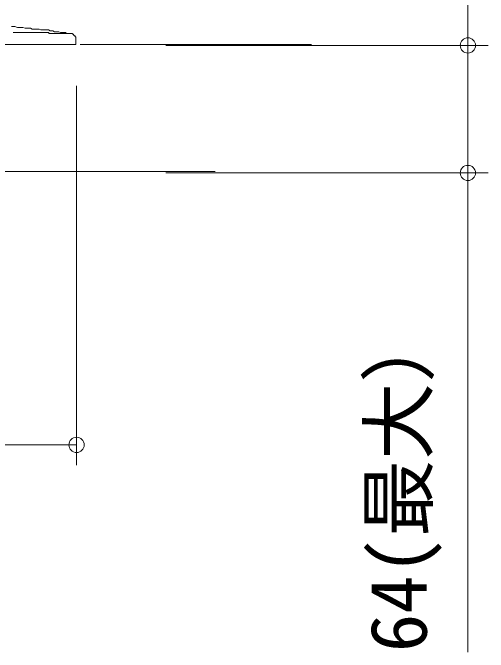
# Model space of a CAD drawing. Units: millimetres, scale not verified. Extents: x -1392 to 1350, y -947 to 991.
# Drawn here: x -398.8 to -164.6, y -389.6 to -74.3 of the extents above; entities that cross this region are included whole.
import ezdxf
from ezdxf.enums import TextEntityAlignment as Align

# ---------------------------------------------------------------- set-up
doc = ezdxf.new("R2010")
doc.units = ezdxf.units.MM
doc.header["$LTSCALE"] = 10
doc.layers.add('0-0_0', color=7, linetype='Continuous', lineweight=18)
doc.layers.add('0-4___-1', color=7, linetype='Continuous', lineweight=5)
doc.styles.add('ＭＳ ゴシック', font='')
doc.styles.get('ＭＳ ゴシック').set_extended_font_data('MS Gothic')

msp = doc.modelspace()

# ---------------------------------------------------------------- linework, layer by layer
at = {"layer": '0-0_0'}
for p, q in [((-367.66, -89.96), (-367.66, -87.42)), ((-632.67, -89.96), (-368.93, -89.96)), ((-399.41, -89.96), (-367.66, -89.96)), ((-365.55, -89.96), (-251.67, -89.96)), ((-462.49, -152.61), (-299.08, -152.61))]:
    msp.add_line(p, q, dxfattribs=at)
for points in [[(-370.63, -84.45), (-371.05, -84.45), (-371.47, -84.45), (-371.9, -84.45), (-372.32, -84.45), (-372.74, -84.03), (-373.59, -84.03), (-374.44, -84.03), (-375.28, -84.03), (-376.13, -83.61), (-376.98, -83.61), (-378.25, -83.61), (-379.09, -83.18), (-380.36, -83.18), (-381.21, -82.76), (-382.48, -82.76), (-383.75, -82.76), (-385.02, -82.76), (-385.87, -82.34), (-387.14, -82.34), (-387.98, -82.34), (-389.25, -82.34), (-390.1, -81.92), (-390.95, -81.92), (-391.8, -81.92), (-392.64, -81.92), (-393.91, -81.49), (-394.76, -81.49), (-395.6, -81.49), (-396.45, -81.49), (-397.72, -81.07), (-398.57, -81.07), (-399.41, -81.07)], [(-398.57, -84.03), (-398.14, -84.03), (-397.72, -84.03), (-397.3, -84.03), (-396.88, -84.03), (-396.45, -84.03), (-396.03, -84.03), (-395.6, -84.03), (-395.18, -84.03), (-394.76, -84.03), (-394.33, -84.03), (-393.91, -84.03), (-393.49, -84.03), (-393.06, -84.03), (-392.64, -84.03), (-392.22, -84.03), (-391.8, -84.03), (-391.37, -84.03), (-390.95, -84.03), (-390.52, -84.03), (-390.1, -84.03), (-389.68, -84.03), (-389.25, -84.03), (-388.83, -84.03), (-388.41, -84.03), (-387.98, -84.03), (-387.56, -84.03), (-387.14, -84.03), (-386.71, -84.03), (-386.29, -84.03), (-385.87, -84.03), (-385.44, -84.03), (-385.02, -84.03), (-384.6, -84.03), (-384.17, -84.03), (-383.75, -84.03), (-383.33, -84.03), (-382.91, -84.03), (-382.48, -84.03), (-382.06, -84.03)], [(-382.06, -84.03), (-381.63, -84.03), (-381.21, -84.03), (-380.79, -84.45), (-380.36, -84.45), (-379.94, -84.45), (-379.52, -84.45), (-379.09, -84.45), (-378.67, -84.45), (-378.25, -84.45), (-377.82, -84.45), (-377.4, -84.45), (-376.98, -84.45), (-376.55, -84.45), (-376.13, -84.45), (-375.71, -84.45), (-375.28, -84.45), (-374.86, -84.45), (-374.44, -84.45), (-374.02, -84.45), (-373.59, -84.45), (-373.17, -84.45), (-372.74, -84.45), (-372.32, -84.45), (-371.9, -84.45), (-371.47, -84.45), (-371.05, -84.45), (-370.63, -84.45)], [(-367.66, -87.42), (-367.66, -86.99), (-367.66, -86.57), (-367.66, -86.15), (-368.09, -86.15), (-368.09, -85.73), (-368.51, -85.73), (-368.51, -85.3), (-368.93, -85.3), (-368.93, -84.88), (-369.36, -84.88), (-369.36, -84.45), (-369.78, -84.45), (-370.2, -84.45), (-370.63, -84.45)]]:
    msp.add_lwpolyline(points, dxfattribs=at)
at = {"layer": '0-4___-1'}
for p, q in [((-174.55, 68.61), (-174.55, -90.39)), ((-323.33, -90.39), (-164.55, -90.39)), ((-303.33, -90.39), (-164.55, -90.39)), ((-174.55, -90.39), (-174.55, -153.28)), ((-367.37, -110.39), (-367.37, -297.4)), ((-323.33, -153.28), (-164.55, -153.28)), ((-174.55, -153.28), (-174.55, -389.65)), ((-367.37, -287.4), (-634.37, -287.4))]:
    msp.add_line(p, q, dxfattribs=at)
for centre in [(-174.55, -90.39), (-174.55, -90.39), (-174.55, -153.28), (-367.37, -287.4)]:
    msp.add_circle(centre, 3.75, dxfattribs=at)

# ---------------------------------------------------------------- texts
at = {"layer": '0-4___-1', "style": 'ＭＳ ゴシック'}
msp.add_text('64(最大）', height=27.86, rotation=90, dxfattribs=at).set_placement((-186.47, -389.65), align=Align.BOTTOM_LEFT)

doc.saveas('drawing.dxf')
